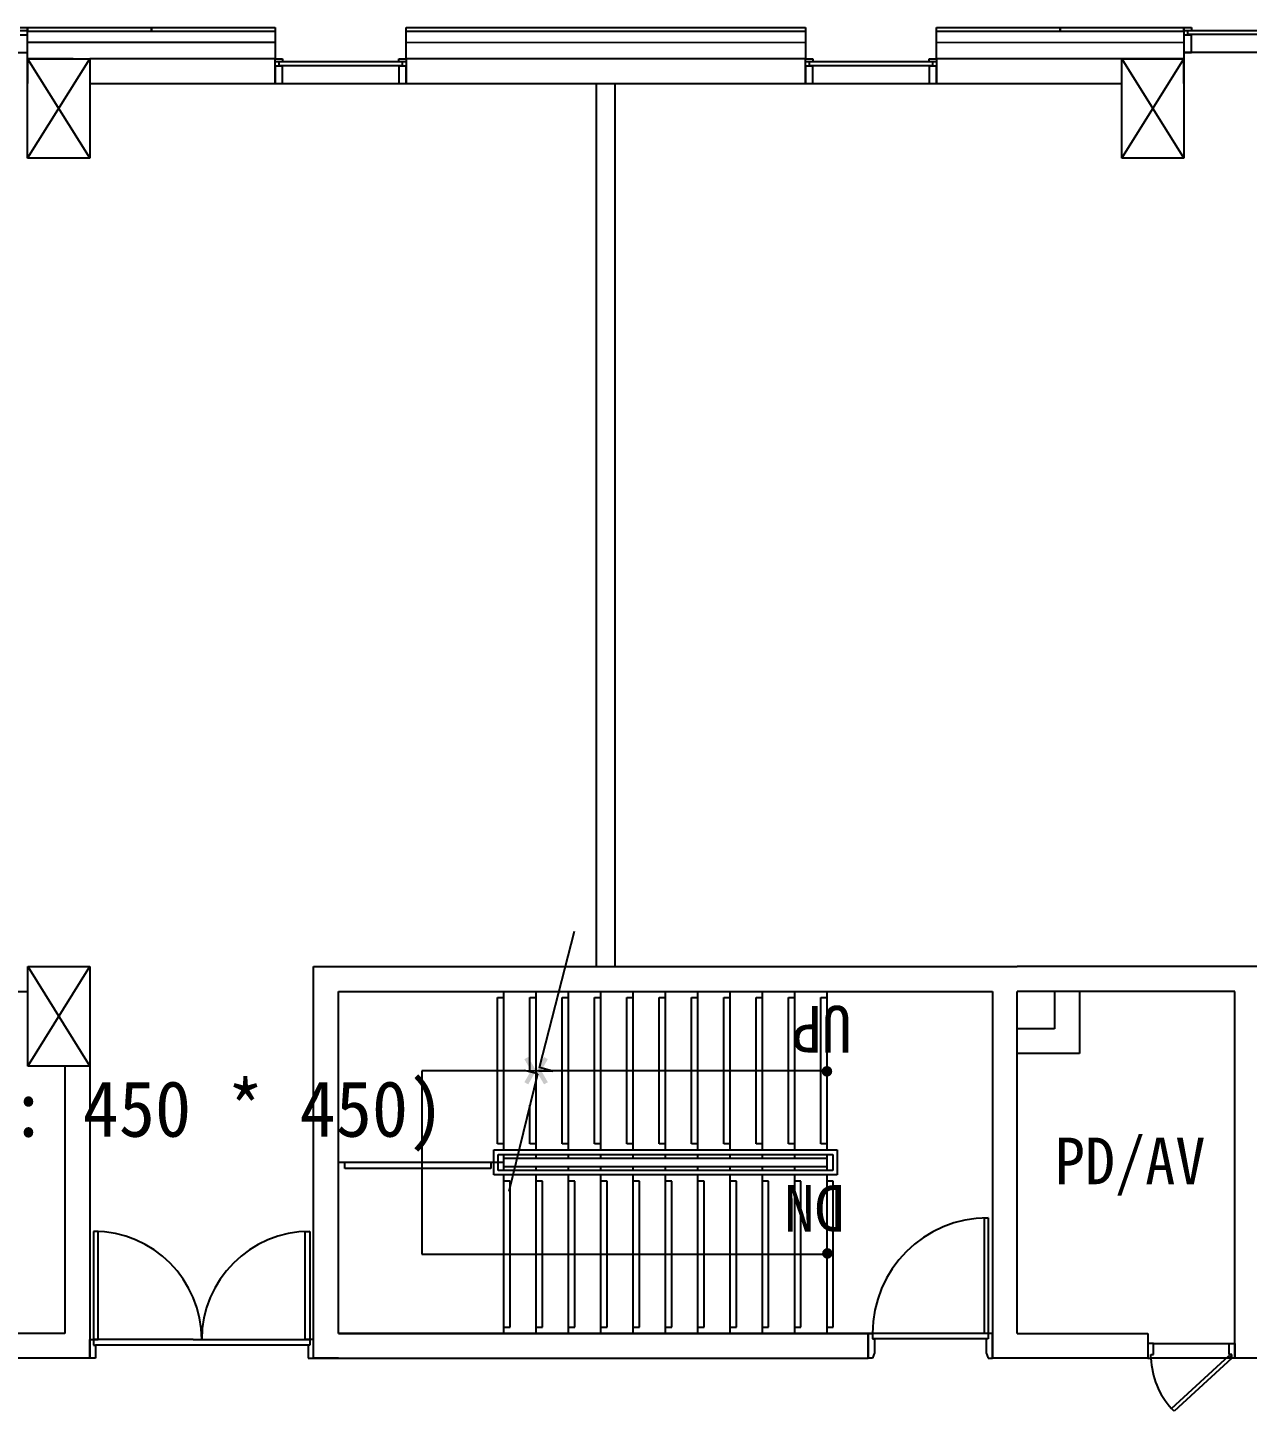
# Model space of a CAD drawing. Header units: millimetres. Extents: x 16332047 to 33387680, y -14835522 to -7015081.
# Drawn here: x 16842447 to 16889535, y -7118453 to -7065045 of the extents above; entities that cross this region are included whole.
import ezdxf
from ezdxf.enums import TextEntityAlignment as Align

# ---------------------------------------------------------------- set-up
doc = ezdxf.new("R2010")
doc.units = ezdxf.units.MM
doc.header["$LTSCALE"] = 300
doc.header["$MEASUREMENT"] = 0
doc.layers.add('arch', color=255, linetype='CONTINUOUS', lineweight=25)
doc.layers.add('TEXT', color=3, linetype='CONTINUOUS')
doc.styles.add('돋움체', font='')
doc.styles.get('돋움체').set_extended_font_data('DotumChe')

msp = doc.modelspace()

# ---------------------------------------------------------------- hatches: boundary and pattern name
at = {"layer": 'arch'}
for points in [[(16861772, -7104776), (16861624, -7104861), (16861880, -7105305), (16861624, -7105748), (16861772, -7105833), (16862077, -7105305)], [(16862383, -7104775), (16862530, -7104861), (16862274, -7105304), (16862530, -7105748), (16862383, -7105833), (16862077, -7105304)]]:
    msp.add_hatch(color=7, dxfattribs=at).paths.add_polyline_path(points)
h = msp.add_hatch(color=7, dxfattribs=at)
edge = h.paths.add_edge_path()
edge.add_arc((16873304, -7105330), 205, 270, 450)
edge.add_arc((16873304, -7105330), 205, 90, 270)
h = msp.add_hatch(color=7, dxfattribs=at)
edge = h.paths.add_edge_path()
edge.add_arc((16873322, -7112358), 205, 270, 450)
edge.add_arc((16873322, -7112358), 205, 90, 270)

# ---------------------------------------------------------------- linework, layer by layer
at = {"layer": 'arch', "color": 7}
for p, q in [((16842159, -7065045), (16842447, -7065045)), ((16842447, -7065165), (16842159, -7065165)), ((16842447, -7065045), (16847223, -7065045)), ((16842447, -7065189), (16842447, -7065045)), ((16842447, -7066245), (16842447, -7065045)), ((16842447, -7065045), (16851999, -7065045)), ((16842447, -7065045), (16842447, -7065165)), ((16847223, -7065189), (16842447, -7065189)), ((16847223, -7065045), (16851999, -7065045)), ((16847223, -7065189), (16847223, -7065045)), ((16847223, -7065045), (16847223, -7065189)), ((16851999, -7065189), (16847223, -7065189)), ((16851999, -7065045), (16851999, -7065189)), ((16851999, -7065045), (16851999, -7066245)), ((16857063, -7065045), (16872471, -7065045)), ((16857063, -7065189), (16857063, -7065045)), ((16857063, -7066245), (16857063, -7065045)), ((16857063, -7065045), (16872471, -7065045)), ((16872471, -7065189), (16857063, -7065189)), ((16872471, -7065045), (16872471, -7065189)), ((16872471, -7065045), (16872471, -7066245)), ((16877535, -7065045), (16882311, -7065045)), ((16877535, -7065189), (16877535, -7065045)), ((16877535, -7066245), (16877535, -7065045)), ((16877535, -7065045), (16887087, -7065045)), ((16882311, -7065189), (16877535, -7065189)), ((16882311, -7065045), (16882311, -7065189)), ((16882311, -7065045), (16887087, -7065045)), ((16882311, -7065189), (16882311, -7065045)), ((16887087, -7065189), (16882311, -7065189)), ((16887087, -7065045), (16887087, -7065189)), ((16887087, -7065045), (16887087, -7066245)), ((16887087, -7065165), (16887087, -7065045)), ((16887087, -7065045), (16887375, -7065045)), ((16887375, -7065165), (16887087, -7065165)), ((16892007, -7065165), (16887231, -7065165)), ((16887231, -7065165), (16887231, -7065300)), ((16887231, -7065300), (16892007, -7065300)), ((16887375, -7065045), (16887375, -7065165)), ((16842447, -7065329), (16842159, -7065329)), ((16842447, -7066005), (16842447, -7065329)), ((16851999, -7065623), (16842447, -7065619)), ((16872471, -7065625), (16857063, -7065619)), ((16887087, -7065625), (16877535, -7065619)), ((16887375, -7065329), (16887087, -7065329)), ((16887087, -7065329), (16887087, -7066005)), ((16887375, -7066005), (16887375, -7065329)), ((16809567, -7066006), (16842447, -7066006)), ((16842159, -7066005), (16842447, -7066005)), ((16844200, -7066245), (16842447, -7066245)), ((16842447, -7066245), (16842447, -7067205)), ((16842447, -7066245), (16844847, -7070085)), ((16842447, -7070085), (16844847, -7066245)), ((16842447, -7070085), (16842447, -7066245)), ((16842447, -7066245), (16844847, -7066245)), ((16851999, -7066245), (16844847, -7066245)), ((16844847, -7066245), (16844847, -7070085)), ((16851999, -7067205), (16851999, -7066245)), ((16851999, -7066365), (16851999, -7066245)), ((16851999, -7066245), (16852287, -7066245)), ((16852287, -7066365), (16851999, -7066365)), ((16856919, -7066365), (16852143, -7066365)), ((16852143, -7066365), (16852143, -7066500)), ((16852287, -7066245), (16852287, -7066365)), ((16856775, -7066365), (16856775, -7066245)), ((16856775, -7066245), (16857063, -7066245)), ((16857063, -7066365), (16856775, -7066365)), ((16856919, -7066500), (16856919, -7066365)), ((16872471, -7066245), (16857063, -7066245)), ((16857063, -7066245), (16857063, -7067205)), ((16857063, -7066245), (16857063, -7066365)), ((16872471, -7067205), (16872471, -7066245)), ((16872471, -7066365), (16872471, -7066245)), ((16872471, -7066245), (16872759, -7066245)), ((16872759, -7066365), (16872471, -7066365)), ((16877391, -7066365), (16872615, -7066365)), ((16872615, -7066365), (16872615, -7066500)), ((16872759, -7066245), (16872759, -7066365)), ((16877247, -7066365), (16877247, -7066245)), ((16877247, -7066245), (16877535, -7066245)), ((16877535, -7066365), (16877247, -7066365)), ((16877391, -7066500), (16877391, -7066365)), ((16887087, -7066245), (16877535, -7066245)), ((16877535, -7066245), (16877535, -7067205)), ((16877535, -7066245), (16877535, -7066365)), ((16884687, -7066245), (16887087, -7070085)), ((16884687, -7070085), (16887087, -7066245)), ((16884687, -7070085), (16884687, -7066245)), ((16884687, -7066245), (16887087, -7066245)), ((16925727, -7066005), (16887087, -7066005)), ((16887087, -7066005), (16887375, -7066005)), ((16887087, -7067205), (16887087, -7066245)), ((16887087, -7066245), (16887087, -7070085)), ((16852287, -7066529), (16851999, -7066529)), ((16851999, -7066529), (16851999, -7067205)), ((16852143, -7066500), (16856919, -7066500)), ((16852287, -7067205), (16852287, -7066529)), ((16857063, -7066529), (16856775, -7066529)), ((16856775, -7066529), (16856775, -7067205)), ((16857063, -7067205), (16857063, -7066529)), ((16872759, -7066529), (16872471, -7066529)), ((16872471, -7066529), (16872471, -7067205)), ((16872615, -7066500), (16877391, -7066500)), ((16872759, -7067205), (16872759, -7066529)), ((16877535, -7066529), (16877247, -7066529)), ((16877247, -7066529), (16877247, -7067205)), ((16877535, -7067205), (16877535, -7066529)), ((16844847, -7067205), (16851999, -7067205)), ((16851999, -7067205), (16852287, -7067205)), ((16851999, -7067205), (16857063, -7067205)), ((16856775, -7067205), (16857063, -7067205)), ((16857063, -7067205), (16872471, -7067205)), ((16864407, -7101285), (16864407, -7067205)), ((16865127, -7101285), (16865127, -7067205)), ((16872471, -7067205), (16872759, -7067205)), ((16872471, -7067205), (16877535, -7067205)), ((16877247, -7067205), (16877535, -7067205)), ((16877535, -7067205), (16884687, -7067205)), ((16844847, -7070085), (16842447, -7070085)), ((16887087, -7070085), (16884687, -7070085)), ((16862209, -7105180, 0), (16863555, -7099924, 0)), ((16842448, -7101285), (16844848, -7105125)), ((16842448, -7105125), (16844848, -7101285)), ((16842448, -7105125), (16842448, -7101285)), ((16842448, -7101285), (16844848, -7101285)), ((16844848, -7101285), (16844848, -7105125)), ((16853487, -7116405), (16853487, -7101285)), ((16853487, -7101285), (16880655, -7101285)), ((16900383, -7101285), (16880655, -7101285)), ((16837407, -7102245), (16842448, -7102245)), ((16853487, -7111629), (16853487, -7102485)), ((16854447, -7115445), (16854447, -7102245)), ((16854447, -7102245), (16879695, -7102245)), ((16854447, -7102245), (16879695, -7102245)), ((16854447, -7115445), (16854447, -7102245)), ((16860591, -7108126, 0), (16860591, -7102486, 0)), ((16860591, -7102486, 0), (16860831, -7102486, 0)), ((16860831, -7108366), (16860831, -7102245, 0)), ((16861839, -7105308, 0), (16861839, -7102485, 0)), ((16861839, -7102485, 0), (16862079, -7102485, 0)), ((16862079, -7108366, 0), (16862079, -7102245, 0)), ((16863087, -7108125, 0), (16863087, -7102485, 0)), ((16863087, -7102485, 0), (16863327, -7102485, 0)), ((16863327, -7108366, 0), (16863327, -7102245, 0)), ((16864335, -7108125, 0), (16864335, -7102485, 0)), ((16864335, -7102485, 0), (16864575, -7102485, 0)), ((16864575, -7108366, 0), (16864575, -7102245, 0)), ((16865583, -7108125, 0), (16865583, -7102485, 0)), ((16865583, -7102485, 0), (16865823, -7102485, 0)), ((16865823, -7108366, 0), (16865823, -7102245, 0)), ((16866831, -7108125, 0), (16866831, -7102485, 0)), ((16866831, -7102485, 0), (16867071, -7102485, 0)), ((16867071, -7108366, 0), (16867071, -7102245, 0)), ((16868079, -7108125, 0), (16868079, -7102485, 0)), ((16868079, -7102485, 0), (16868319, -7102485, 0)), ((16868319, -7108366, 0), (16868319, -7102245, 0)), ((16869327, -7108125, 0), (16869327, -7102485, 0)), ((16869327, -7102485, 0), (16869567, -7102485, 0)), ((16869567, -7108366, 0), (16869567, -7102245, 0)), ((16870575, -7108125, 0), (16870575, -7102485, 0)), ((16870575, -7102485, 0), (16870815, -7102485, 0)), ((16870815, -7108366, 0), (16870815, -7102245, 0)), ((16871823, -7108125, 0), (16871823, -7102485, 0)), ((16871823, -7102485, 0), (16872063, -7102485, 0)), ((16872063, -7108366, 0), (16872063, -7102245, 0)), ((16873071, -7108125, 0), (16873071, -7102485, 0)), ((16873071, -7102485, 0), (16873311, -7102485, 0)), ((16873311, -7108366, 0), (16873311, -7102245, 0)), ((16879695, -7102245), (16879695, -7110645)), ((16879695, -7102245), (16879695, -7116405)), ((16879695, -7102245), (16879695, -7115445)), ((16880655, -7115445), (16880655, -7102245)), ((16889055, -7102245), (16880655, -7102245)), ((16882095, -7102245), (16882095, -7103685)), ((16883055, -7102245), (16883055, -7104645)), ((16889055, -7116405), (16889055, -7102245)), ((16889055, -7102245), (16889055, -7102245)), ((16882095, -7103685), (16880655, -7103685)), ((16883055, -7104645), (16880655, -7104645)), ((16844848, -7105125), (16842448, -7105125)), ((16843887, -7105125), (16843887, -7115444)), ((16844847, -7105125), (16844847, -7116405)), ((16861633, -7105305, 0), (16857663, -7105305, 0)), ((16857663, -7105305, 0), (16857663, -7112385, 0)), ((16862142, -7105430, 0), (16861630, -7105293, 0)), ((16861630, -7105293, 0), (16862721, -7105317, 0)), ((16861633, -7105305, 0), (16861633, -7105305, 0)), ((16873311, -7105305, 0), (16862175, -7105305, 0)), ((16862721, -7105317, 0), (16862209, -7105180, 0)), ((16861037, -7109960, 0), (16862142, -7105430, 0)), ((16861839, -7108125, 0), (16861839, -7106638, 0)), ((16860447, -7108366, 0), (16873695, -7108366, 0)), ((16860447, -7109326, 0), (16860447, -7108366, 0)), ((16860831, -7108126, 0), (16860591, -7108126, 0)), ((16860615, -7108534, 0), (16873527, -7108534, 0)), ((16860615, -7109158, 0), (16860615, -7108534, 0)), ((16860831, -7109158), (16860831, -7108534)), ((16862079, -7108125, 0), (16861839, -7108125, 0)), ((16862079, -7108678, 0), (16862079, -7108534, 0)), ((16863327, -7108125, 0), (16863087, -7108125, 0)), ((16863327, -7108678, 0), (16863327, -7108534, 0)), ((16864575, -7108125, 0), (16864335, -7108125, 0)), ((16864575, -7108678, 0), (16864575, -7108534, 0)), ((16864575, -7108678, 0), (16864575, -7108534, 0)), ((16865823, -7108125, 0), (16865583, -7108125, 0)), ((16865823, -7108678, 0), (16865823, -7108534, 0)), ((16867071, -7108125, 0), (16866831, -7108125, 0)), ((16867071, -7108678, 0), (16867071, -7108534, 0)), ((16868319, -7108125, 0), (16868079, -7108125, 0)), ((16868319, -7108678, 0), (16868319, -7108534, 0)), ((16869567, -7108125, 0), (16869327, -7108125, 0)), ((16869567, -7108678, 0), (16869567, -7108534, 0)), ((16870815, -7108125, 0), (16870575, -7108125, 0)), ((16870815, -7108678, 0), (16870815, -7108534, 0)), ((16872063, -7108125, 0), (16871823, -7108125, 0)), ((16872063, -7108678, 0), (16872063, -7108534, 0)), ((16872063, -7108678, 0), (16872063, -7108534, 0)), ((16873311, -7108125, 0), (16873071, -7108125, 0)), ((16873311, -7109158, 0), (16873311, -7108534, 0)), ((16873527, -7108534, 0), (16873527, -7109158, 0)), ((16873695, -7108366, 0), (16873695, -7109326, 0)), ((16860831, -7108846, 0), (16854447, -7108846, 0)), ((16854687, -7109085), (16854687, -7108845)), ((16860327, -7109085), (16854687, -7109085)), ((16860327, -7108846), (16860327, -7109085)), ((16860831, -7109014, 0), (16860831, -7108678, 0)), ((16860831, -7108678, 0), (16873311, -7108678, 0)), ((16873311, -7109014, 0), (16860831, -7109014, 0)), ((16862079, -7109158, 0), (16862079, -7109014, 0)), ((16863327, -7109158, 0), (16863327, -7109014, 0)), ((16864575, -7109158, 0), (16864575, -7109014, 0)), ((16865823, -7109158, 0), (16865823, -7109014, 0)), ((16867071, -7109158, 0), (16867071, -7109014, 0)), ((16868319, -7109158, 0), (16868319, -7109014, 0)), ((16869567, -7109158, 0), (16869567, -7109014, 0)), ((16870815, -7109158, 0), (16870815, -7109014, 0)), ((16872063, -7109158, 0), (16872063, -7109014, 0)), ((16872063, -7109158, 0), (16872063, -7109014, 0)), ((16873695, -7109326, 0), (16860447, -7109326, 0)), ((16873527, -7109158, 0), (16860615, -7109158, 0)), ((16860831, -7115446, 0), (16860831, -7109326)), ((16861071, -7109566, 0), (16860831, -7109566, 0)), ((16861071, -7115206, 0), (16861071, -7109566, 0)), ((16862079, -7115446, 0), (16862079, -7109326, 0)), ((16862319, -7109566, 0), (16862079, -7109566, 0)), ((16862319, -7115206, 0), (16862319, -7109566, 0)), ((16863327, -7115446, 0), (16863327, -7109326, 0)), ((16863567, -7109566, 0), (16863327, -7109566, 0)), ((16863567, -7115206, 0), (16863567, -7109566, 0)), ((16864575, -7115446, 0), (16864575, -7109326, 0)), ((16864815, -7109566, 0), (16864575, -7109566, 0)), ((16864815, -7115206, 0), (16864815, -7109566, 0)), ((16865823, -7115446, 0), (16865823, -7109326, 0)), ((16866063, -7109566, 0), (16865823, -7109566, 0)), ((16866063, -7115206, 0), (16866063, -7109566, 0)), ((16867071, -7115446, 0), (16867071, -7109326, 0)), ((16867311, -7109566, 0), (16867071, -7109566, 0)), ((16867311, -7115206, 0), (16867311, -7109566, 0)), ((16868319, -7115446, 0), (16868319, -7109326, 0)), ((16868559, -7109566, 0), (16868319, -7109566, 0)), ((16868559, -7115206, 0), (16868559, -7109566, 0)), ((16869567, -7115446, 0), (16869567, -7109326, 0)), ((16869807, -7109566, 0), (16869567, -7109566, 0)), ((16869807, -7115206, 0), (16869807, -7109566, 0)), ((16870815, -7115446), (16870815, -7109326, 0)), ((16871055, -7109566), (16870815, -7109566)), ((16871055, -7115206), (16871055, -7109566)), ((16872063, -7115446, 0), (16872063, -7109326, 0)), ((16872303, -7109566, 0), (16872063, -7109566, 0)), ((16872303, -7115206, 0), (16872303, -7109566, 0)), ((16873311, -7115446, 0), (16873311, -7109326, 0)), ((16873551, -7109566, 0), (16873311, -7109566, 0)), ((16873551, -7115206, 0), (16873551, -7109566, 0)), ((16879383, -7115445), (16879383, -7110981)), ((16879383, -7110981), (16879527, -7110981)), ((16879527, -7110981), (16879527, -7115445)), ((16845174, -7111509), (16844991, -7111509)), ((16844991, -7111509), (16844991, -7115685)), ((16845174, -7115685), (16845174, -7111509)), ((16853161, -7115685), (16853161, -7111509)), ((16853161, -7111509), (16853343, -7111509)), ((16853343, -7111509), (16853343, -7115685)), ((16857663, -7112385, 0), (16860543, -7112385, 0)), ((16860543, -7112385, 0), (16873311, -7112385, 0)), ((16843887, -7115444), (16833615, -7115445)), ((16854447, -7115445), (16874895, -7115445)), ((16879695, -7115445), (16854447, -7115445)), ((16860831, -7115206, 0), (16861071, -7115206, 0)), ((16862079, -7115206, 0), (16862319, -7115206, 0)), ((16863327, -7115206, 0), (16863567, -7115206, 0)), ((16864575, -7115206, 0), (16864815, -7115206, 0)), ((16865823, -7115206, 0), (16866063, -7115206, 0)), ((16867071, -7115206, 0), (16867311, -7115206, 0)), ((16868319, -7115206, 0), (16868559, -7115206, 0)), ((16869567, -7115206, 0), (16869807, -7115206, 0)), ((16870815, -7115206), (16871055, -7115206)), ((16872063, -7115206, 0), (16872303, -7115206, 0)), ((16873311, -7115206, 0), (16873551, -7115206, 0)), ((16874895, -7115445), (16874895, -7116405)), ((16879695, -7115445), (16874895, -7115445)), ((16874895, -7116405), (16874895, -7115445)), ((16874895, -7115445), (16875063, -7115445)), ((16879527, -7115445), (16875063, -7115445)), ((16875063, -7115445), (16875063, -7115661)), ((16879527, -7115445), (16879383, -7115445)), ((16879695, -7115445), (16879527, -7115445)), ((16879527, -7115445), (16879527, -7115661)), ((16879695, -7116405), (16879695, -7115445)), ((16880655, -7115445), (16885695, -7115445)), ((16885695, -7115445), (16885695, -7116405)), ((16844847, -7115781), (16844847, -7115685)), ((16844847, -7115685), (16844991, -7115685)), ((16844847, -7116405), (16844847, -7115781)), ((16848831, -7115685), (16844991, -7115685)), ((16844991, -7115685), (16845174, -7115685)), ((16844991, -7115685), (16844991, -7115901)), ((16844991, -7115901), (16845063, -7115901)), ((16853271, -7115901), (16845063, -7115901)), ((16845063, -7115901), (16845063, -7115949)), ((16845063, -7115949), (16845063, -7115949)), ((16845063, -7115949), (16845063, -7116405)), ((16848831, -7115685), (16853343, -7115685)), ((16853343, -7115685), (16853161, -7115685)), ((16853343, -7115901), (16853271, -7115901)), ((16853271, -7115901), (16853271, -7115949)), ((16853271, -7115949), (16853271, -7115949)), ((16853271, -7115949), (16853271, -7116405)), ((16853487, -7115685), (16853343, -7115685)), ((16853343, -7115685), (16853343, -7115901)), ((16853487, -7115781), (16853487, -7115685)), ((16853487, -7116405), (16853487, -7115781)), ((16879527, -7115661), (16875063, -7115661)), ((16875063, -7115661), (16875135, -7115661)), ((16875135, -7115661), (16875135, -7116189)), ((16879527, -7115661), (16879455, -7115661)), ((16879455, -7115661), (16879455, -7116189)), ((16885695, -7115829), (16885695, -7115829)), ((16885695, -7115829), (16885695, -7115829)), ((16885695, -7115829), (16885695, -7116405)), ((16885911, -7115829), (16885695, -7115829)), ((16885911, -7115829), (16888839, -7115829)), ((16885911, -7115970), (16885911, -7115829)), ((16885911, -7116258), (16885911, -7115970)), ((16885911, -7115970), (16885911, -7115970)), ((16888839, -7115970), (16888839, -7115829)), ((16888839, -7115829), (16889055, -7115829)), ((16888839, -7116258), (16888839, -7115970)), ((16888839, -7115970), (16888839, -7115970)), ((16889055, -7115829), (16889055, -7115829)), ((16889055, -7115829), (16889055, -7116405)), ((16844847, -7116405), (16825311, -7116405)), ((16845063, -7116405), (16844847, -7116405)), ((16853271, -7116405), (16853487, -7116405)), ((16854447, -7116405), (16853487, -7116405)), ((16853487, -7116405), (16874895, -7116405)), ((16875063, -7116405), (16874895, -7116405)), ((16875135, -7116189), (16875063, -7116405)), ((16875063, -7116405), (16875063, -7116405)), ((16879455, -7116189), (16879527, -7116405)), ((16879527, -7116405), (16879527, -7116405)), ((16879527, -7116405), (16879695, -7116405)), ((16880655, -7116405), (16879695, -7116405)), ((16880655, -7116405), (16880655, -7116405)), ((16885695, -7116405), (16880655, -7116405)), ((16885695, -7116405), (16885815, -7116405)), ((16885815, -7116405), (16885815, -7116258)), ((16885815, -7116258), (16885911, -7116258)), ((16888935, -7116405), (16885815, -7116405)), ((16886609, -7118347), (16888840, -7116301)), ((16888935, -7116405), (16886707, -7118453)), ((16888935, -7116258), (16888839, -7116258)), ((16888840, -7116301), (16888935, -7116405)), ((16888935, -7116405), (16888935, -7116258)), ((16889055, -7116405), (16888935, -7116405)), ((16889055, -7116309), (16889055, -7116309)), ((16889055, -7116405), (16889055, -7116405)), ((16894479, -7116405), (16889055, -7116405)), ((16886707, -7118453), (16886609, -7118347))]:
    msp.add_line(p, q, dxfattribs=at)
for centre, radius, start, end in [((16879527, -7115445), 4464, 90, 180), ((16844991, -7115685), 4176, 0, 90), ((16853343, -7115685), 4176, 90, 180), ((16888840, -7116301), 3027, 181.9617, 222.5188)]:
    msp.add_arc(centre, radius, start, end, dxfattribs=at)

# ---------------------------------------------------------------- texts
at = {"layer": 'arch', "color": 7, "style": '돋움체'}
for s, p in [('UP', (16874272, -7104605)), ('DN', (16873989, -7111521))]:
    msp.add_text(s, height=1800, rotation=180, dxfattribs=at).set_placement(p, align=Align.TOP_LEFT)
msp.add_text('PD/AV', height=1800, dxfattribs=at).set_placement((16885009, -7109687), align=Align.CENTER)
at = {"layer": 'TEXT', "color": 7, "style": '돋움체'}
msp.add_text('점검구 설치 (규격 : 450 * 450)', height=2160, rotation=0, dxfattribs=at).set_placement((16817222, -7107854, 0))

doc.saveas('drawing.dxf')
